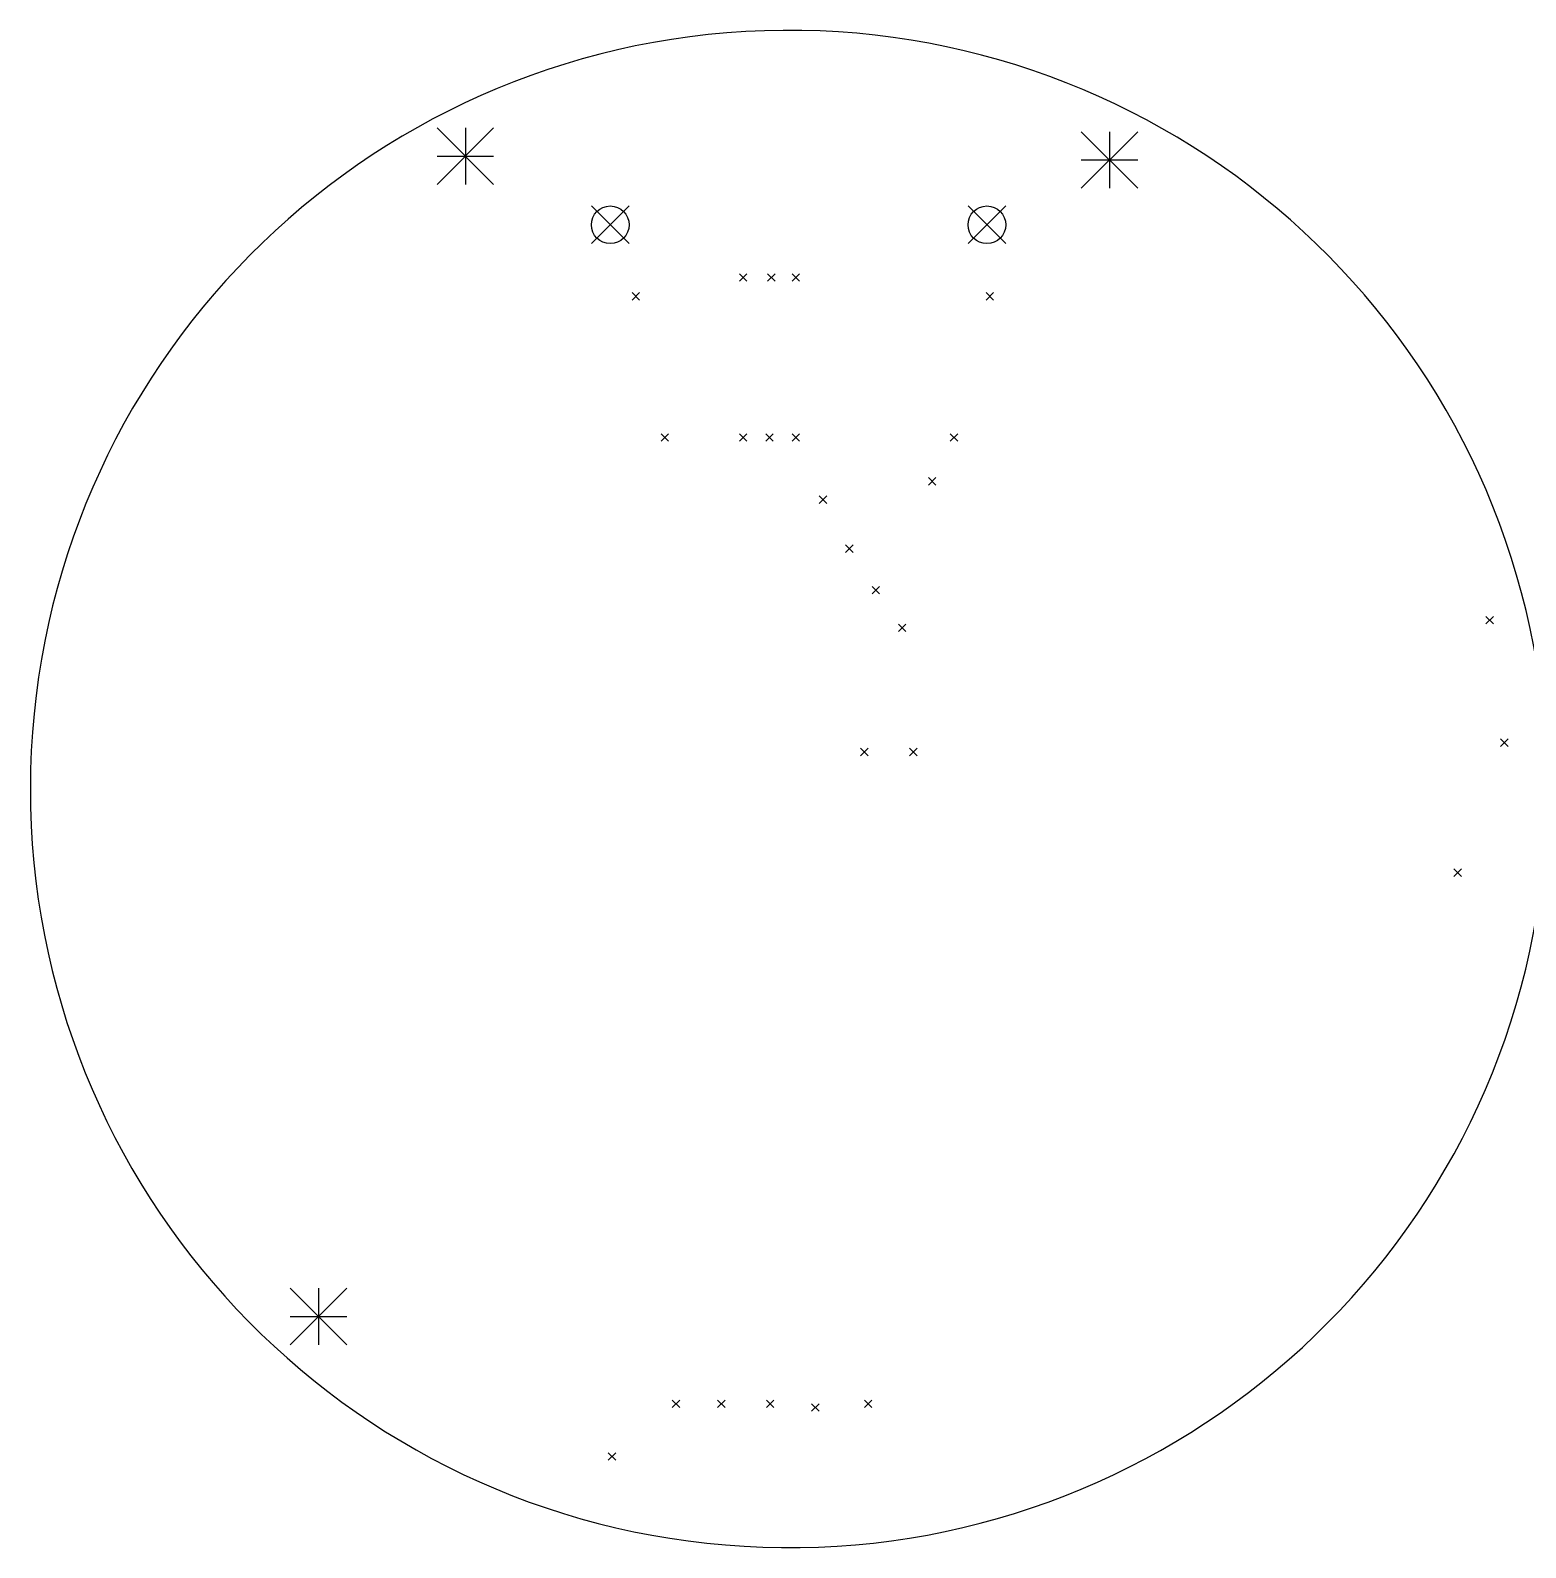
# Model space of a CAD drawing. Extents: x 85.8 to 170.1, y -149.1 to -84.8.
# Drawn here: x 87.33 to 127.03, y -125.12 to -84.84 of the extents above; entities that cross this region are included whole.
import ezdxf

# ---------------------------------------------------------------- set-up
doc = ezdxf.new("R2010")
doc.units = 0
doc.layers.add('BLACK', color=7, linetype='CONTINUOUS')

msp = doc.modelspace()

# ---------------------------------------------------------------- linework, layer by layer
at = {"layer": 'BLACK', "linetype": 'CONTINUOUS'}
for p, q in [((98.124932, -87.432145), (99.624932, -88.932145)), ((99.624932, -87.432145), (98.124932, -88.932145)), ((98.874932, -87.432145), (98.874932, -88.932145)), ((115.224932, -87.532146), (116.724932, -89.032146)), ((116.724932, -87.532146), (115.224932, -89.032146)), ((115.974932, -87.532146), (115.974932, -89.032146)), ((98.124932, -88.182145), (99.624932, -88.182145)), ((115.224932, -88.282146), (116.724932, -88.282146)), ((102.221732, -89.502885), (103.221732, -90.502885)), ((103.221732, -89.502885), (102.221732, -90.502885)), ((112.221732, -89.502885), (113.221732, -90.502885)), ((113.221732, -89.502885), (112.221732, -90.502885)), ((106.15, -91.3), (106.35, -91.5)), ((106.35, -91.3), (106.15, -91.5)), ((106.9, -91.3), (107.1, -91.5)), ((107.1, -91.3), (106.9, -91.5)), ((107.55, -91.3), (107.75, -91.5)), ((107.75, -91.3), (107.55, -91.5)), ((103.3, -91.8), (103.5, -92)), ((103.5, -91.8), (103.3, -92)), ((112.7, -91.8), (112.9, -92)), ((112.9, -91.8), (112.7, -92)), ((104.071732, -95.55), (104.271732, -95.75)), ((104.271732, -95.55), (104.071732, -95.75)), ((106.15, -95.55), (106.35, -95.75)), ((106.35, -95.55), (106.15, -95.75)), ((106.85, -95.55), (107.05, -95.75)), ((107.05, -95.55), (106.85, -95.75)), ((107.55, -95.55), (107.75, -95.75)), ((107.75, -95.55), (107.55, -95.75)), ((111.75, -95.55), (111.95, -95.75)), ((111.95, -95.55), (111.75, -95.75)), ((111.169075, -96.711439), (111.369075, -96.911439)), ((111.369075, -96.711439), (111.169075, -96.911439)), ((108.271732, -97.2), (108.471732, -97.4)), ((108.471732, -97.2), (108.271732, -97.4)), ((108.971731, -98.500922), (109.171731, -98.700922)), ((109.171731, -98.500922), (108.971731, -98.700922)), ((109.671731, -99.600922), (109.871731, -99.800922)), ((109.871731, -99.600922), (109.671731, -99.800922)), ((110.371731, -100.600922), (110.571731, -100.800922)), ((110.571731, -100.600922), (110.371731, -100.800922)), ((125.969075, -100.398266), (126.169075, -100.598266)), ((126.169075, -100.398266), (125.969075, -100.598266)), ((109.369075, -103.898266), (109.569075, -104.098266)), ((109.569075, -103.898266), (109.369075, -104.098266)), ((110.669075, -103.898266), (110.869075, -104.098266)), ((110.869075, -103.898266), (110.669075, -104.098266)), ((126.359527, -103.648266), (126.559527, -103.848266)), ((126.559527, -103.648266), (126.359527, -103.848266)), ((125.119075, -107.098266), (125.319075, -107.298266)), ((125.319075, -107.098266), (125.119075, -107.298266)), ((94.224932, -118.232145), (95.724932, -119.732145)), ((95.724932, -118.232145), (94.224932, -119.732145)), ((94.974932, -118.232145), (94.974932, -119.732145)), ((94.224932, -118.982145), (95.724932, -118.982145)), ((104.369075, -121.198266), (104.569075, -121.398266)), ((104.569075, -121.198266), (104.369075, -121.398266)), ((105.569075, -121.198266), (105.769075, -121.398266)), ((105.769075, -121.198266), (105.569075, -121.398266)), ((106.869075, -121.198266), (107.069075, -121.398266)), ((107.069075, -121.198266), (106.869075, -121.398266)), ((109.469075, -121.198266), (109.669075, -121.398266)), ((109.669075, -121.198266), (109.469075, -121.398266)), ((108.069075, -121.298266), (108.269075, -121.498266)), ((108.269075, -121.298266), (108.069075, -121.498266)), ((102.669075, -122.598266), (102.869075, -122.798266)), ((102.869075, -122.598266), (102.669075, -122.798266))]:
    msp.add_line(p, q, dxfattribs=at)
at = {"layer": 'BLACK'}
for centre in [(102.721732, -90.002885), (112.721732, -90.002885)]:
    msp.add_circle(centre, 0.5, dxfattribs=at)
msp.add_arc((107.463, -104.9789), 20.137932, -353.4163162, -6.7029295, dxfattribs=at)

doc.saveas('drawing.dxf')
